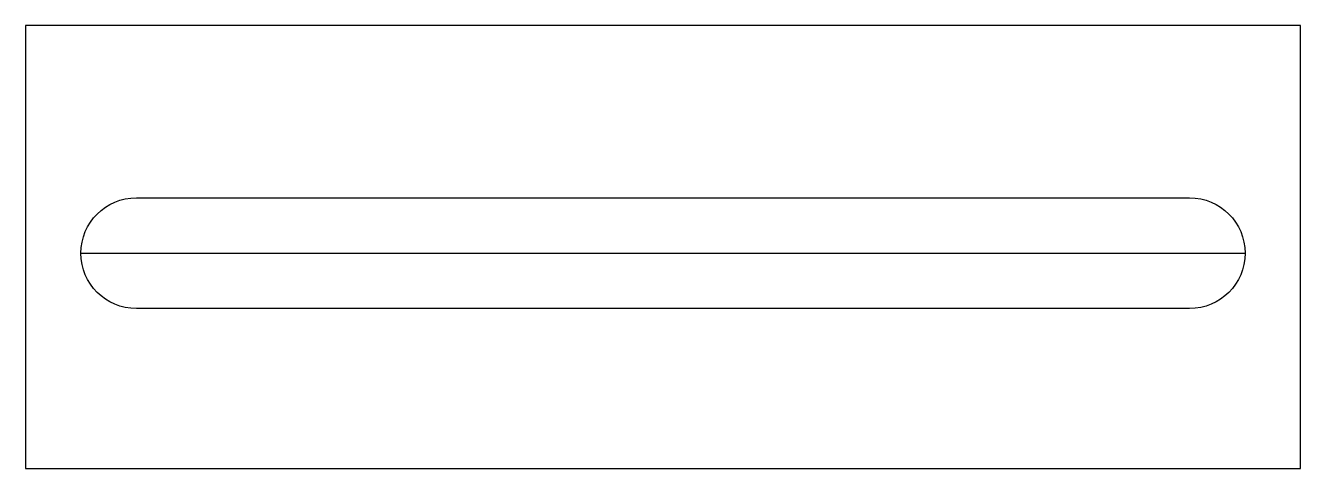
# Model space of a CAD drawing. Header units: millimetres. Extents: x -80 to 150, y -10 to 70.
import ezdxf

# ---------------------------------------------------------------- set-up
doc = ezdxf.new("R2010")
doc.units = ezdxf.units.MM
doc.layers.get('0').update_dxf_attribs({"linetype": 'CONTINUOUS'})

msp = doc.modelspace()

# ---------------------------------------------------------------- linework, layer by layer
msp.add_line((-70, 28.88), (140, 28.88))
msp.add_lwpolyline([(150, 70), (-80, 70), (-80, -10), (150, -10)], close=True)
msp.add_lwpolyline([(130, 18.88), (-60, 18.88, -1), (-60, 38.88), (130, 38.88, -1)], format="xyb", close=True)

doc.saveas('drawing.dxf')
